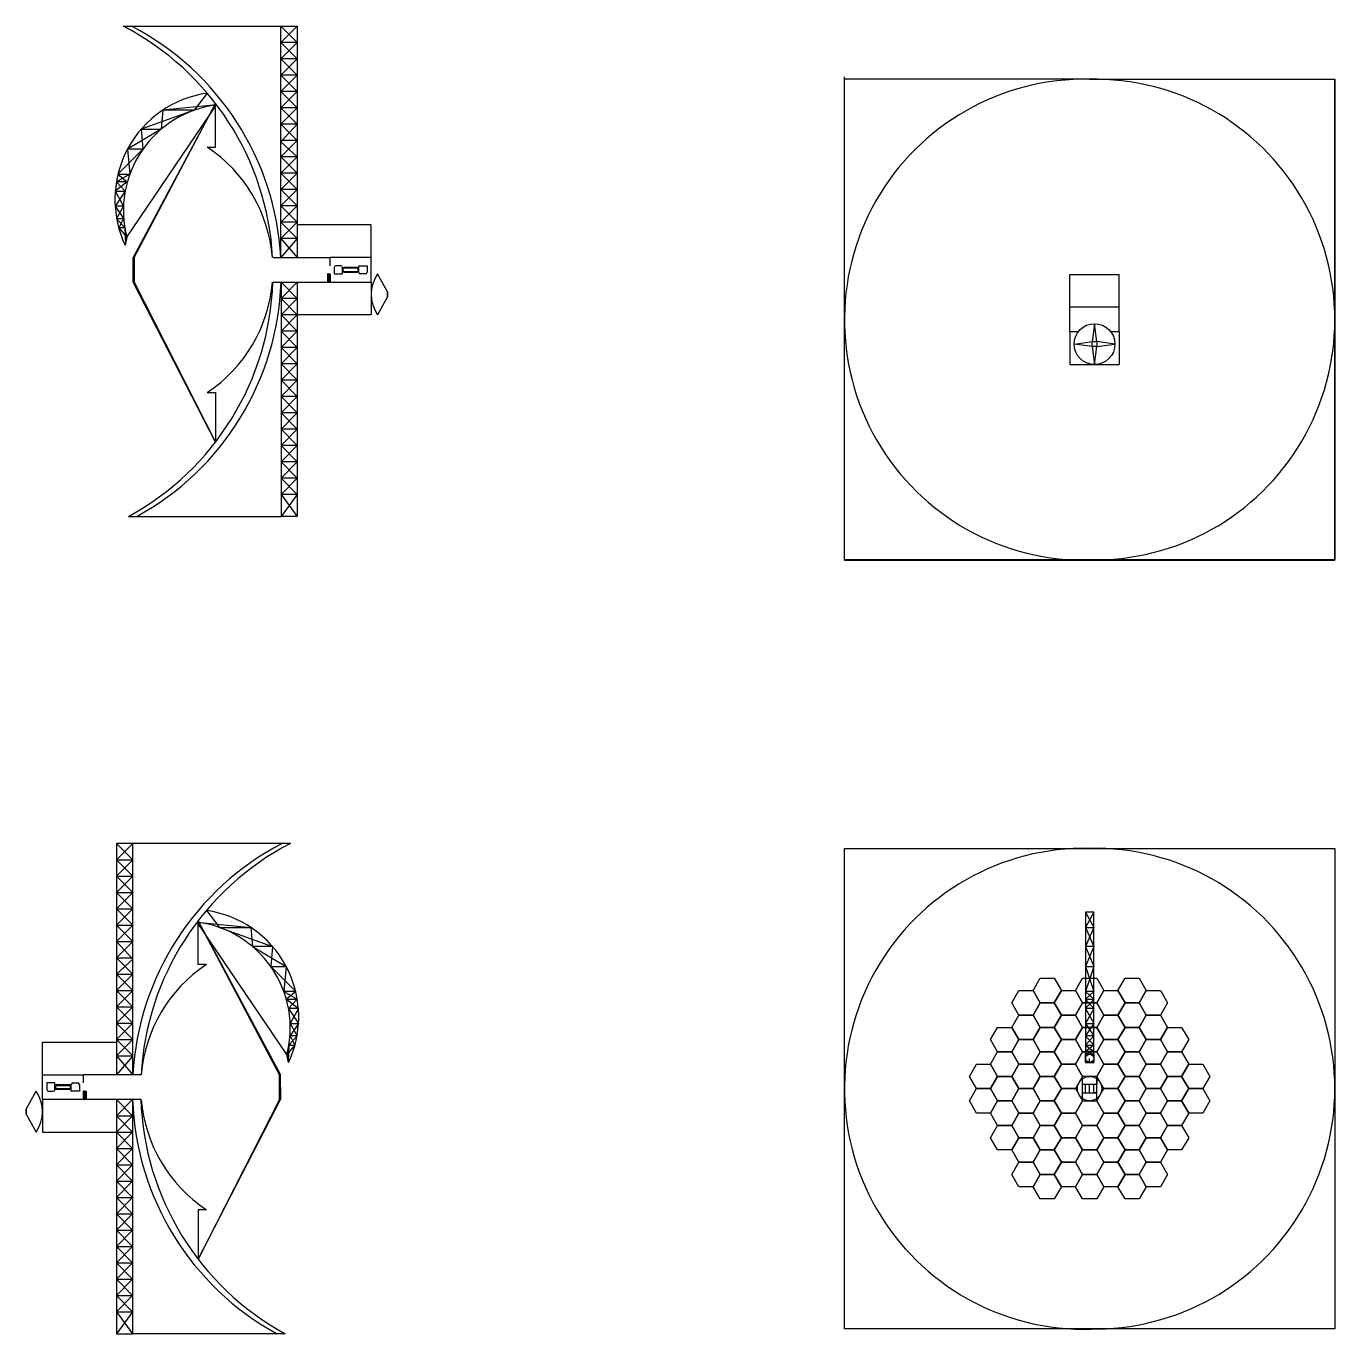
# Model space of a CAD drawing. Header units: inches. Extents: x -429 to 223, y -41 to 545.
# Drawn here: x 22.4 to 102.5, y 464.8 to 544.8 of the extents above; entities that cross this region are included whole.
import ezdxf

# ---------------------------------------------------------------- set-up
doc = ezdxf.new("R2010")
doc.units = ezdxf.units.IN
doc.header["$MEASUREMENT"] = 0

msp = doc.modelspace()

# ---------------------------------------------------------------- linework, layer by layer
for p, q in [((28.363, 544.771), (28.863, 544.771)), ((28.863, 544.771), (37.996, 544.771)), ((37.996, 530.616), (37.996, 544.771)), ((37.996, 544.771), (38.996, 544.771)), ((38.996, 543.771), (37.996, 544.771)), ((38.996, 544.771), (37.996, 543.771)), ((38.996, 544.771), (38.996, 530.616)), ((38.996, 544.771), (38.996, 543.771)), ((38.996, 543.771), (37.996, 543.771)), ((37.996, 543.771), (38.996, 542.771)), ((38.996, 543.771), (37.996, 542.771)), ((38.996, 542.771), (37.996, 542.771)), ((38.996, 542.771), (37.996, 541.771)), ((37.996, 542.771), (38.996, 541.771)), ((38.996, 542.771), (38.996, 542.771)), ((38.996, 541.771), (37.996, 541.771)), ((37.996, 541.771), (38.996, 540.771)), ((38.996, 541.771), (37.996, 540.771)), ((72.483, 512.093), (72.483, 541.52)), ((72.483, 512.12), (72.483, 541.52)), ((87.483, 541.52), (72.483, 541.52)), ((72.484, 541.37), (72.484, 541.67)), ((87.483, 541.52), (102.483, 541.52)), ((102.483, 512.093), (102.483, 541.52)), ((102.483, 541.52), (102.483, 512.12)), ((33.497, 540.67), (32.695, 539.628)), ((38.996, 540.771), (37.996, 540.771)), ((38.996, 540.771), (37.996, 539.771)), ((37.996, 540.771), (38.996, 539.771)), ((28.57, 531.862), (34.072, 539.953)), ((34.001, 540.046), (28.972, 530.616)), ((29.032, 530.616), (34.001, 540.046)), ((34.072, 539.953), (30.77, 539.628)), ((34.001, 537.366), (34.001, 540.046)), ((38.996, 539.771), (37.996, 539.771)), ((37.996, 539.771), (38.996, 538.771)), ((38.996, 539.771), (37.996, 538.771)), ((32.695, 539.628), (29.457, 538.47)), ((30.77, 539.628), (30.68, 538.47)), ((32.695, 539.628), (30.77, 539.628)), ((30.68, 538.47), (28.616, 537.244)), ((29.457, 538.47), (30.68, 538.47)), ((29.457, 538.47), (29.556, 537.244)), ((30.68, 538.47), (30.68, 538.47)), ((38.996, 538.771), (37.996, 538.771)), ((38.996, 538.771), (37.996, 537.693)), ((37.996, 538.771), (37.996, 538.771)), ((37.996, 538.771), (38.996, 537.771)), ((29.556, 537.244), (28.034, 535.708)), ((29.556, 537.244), (28.616, 537.244)), ((28.616, 537.244), (28.755, 535.708)), ((33.501, 537.366), (34.001, 537.366)), ((38.996, 537.771), (37.996, 537.771)), ((38.996, 537.771), (37.996, 536.771)), ((37.996, 537.693), (38.996, 536.771)), ((38.996, 536.771), (37.996, 536.771)), ((38.996, 536.771), (37.996, 535.771)), ((37.996, 536.771), (38.996, 535.771)), ((28.755, 535.708), (27.939, 535.239)), ((28.034, 535.708), (28.755, 535.708)), ((28.034, 535.708), (28.605, 535.239)), ((38.996, 535.771), (37.996, 535.771)), ((37.996, 535.771), (38.996, 534.771)), ((38.996, 535.771), (37.996, 534.771)), ((28.605, 535.239), (27.87, 534.667)), ((28.605, 535.239), (27.939, 535.239)), ((27.939, 535.239), (28.472, 534.667)), ((28.472, 534.667), (27.863, 533.756)), ((27.87, 534.667), (28.472, 534.667)), ((27.87, 534.667), (28.37, 533.756)), ((38.996, 534.771), (37.996, 534.771)), ((38.996, 534.771), (37.996, 533.771)), ((37.996, 534.771), (38.996, 533.771)), ((28.37, 533.756), (27.863, 533.756)), ((27.863, 533.756), (28.382, 533.001)), ((28.37, 533.756), (27.954, 533.001)), ((38.996, 533.771), (37.996, 533.771)), ((37.996, 533.771), (38.996, 532.771)), ((38.996, 533.771), (37.996, 532.771)), ((27.954, 533.001), (28.382, 533.001)), ((27.954, 533.001), (28.451, 532.428)), ((28.382, 533.001), (28.084, 532.428)), ((28.451, 532.428), (28.084, 532.428)), ((28.084, 532.428), (28.57, 531.862)), ((28.451, 532.428), (28.492, 531.46)), ((38.996, 532.771), (37.996, 532.771)), ((38.996, 532.771), (37.996, 531.771)), ((37.996, 532.771), (38.996, 531.771)), ((43.521, 532.616), (38.996, 532.616)), ((43.521, 530.616), (43.521, 532.616)), ((28.57, 531.862), (28.474, 531.371)), ((28.474, 531.371), (28.57, 531.862)), ((38.996, 531.771), (37.996, 531.771)), ((37.996, 531.771), (38.996, 530.616)), ((38.996, 531.771), (37.996, 530.616)), ((28.972, 529.116), (28.972, 530.616)), ((29.032, 530.616), (28.972, 530.616)), ((37.521, 530.616), (41.021, 530.616)), ((37.521, 530.616), (41.021, 530.616)), ((41.021, 530.116), (41.021, 530.616)), ((43.521, 530.616), (41.021, 530.616)), ((41.671, 530.116), (41.371, 530.116)), ((42.771, 529.716), (42.771, 530.116)), ((42.771, 530.116), (43.271, 530.116)), ((43.271, 530.116), (43.271, 529.716)), ((43.521, 529.116), (43.521, 530.616)), ((43.521, 530.616), (43.521, 530.616)), ((28.972, 529.866), (28.972, 529.116)), ((40.911, 529.616), (40.861, 529.616)), ((40.861, 529.616), (40.861, 529.116)), ((40.911, 529.116), (40.911, 529.616)), ((40.911, 529.141), (40.911, 529.591)), ((40.936, 529.616), (40.986, 529.616)), ((40.936, 529.151), (40.936, 529.581)), ((40.946, 529.591), (40.976, 529.591)), ((40.986, 529.581), (40.986, 529.151)), ((41.011, 529.591), (41.011, 529.141)), ((41.021, 529.116), (41.021, 529.616)), ((41.271, 530.016), (41.271, 529.616)), ((41.271, 529.616), (41.771, 529.616)), ((41.771, 529.616), (41.771, 530.016)), ((41.771, 529.866), (41.771, 530.016)), ((41.771, 529.816), (41.771, 529.916)), ((41.821, 529.816), (41.821, 529.916)), ((41.821, 529.866), (41.821, 529.916)), ((42.671, 530.016), (41.871, 530.016)), ((42.671, 529.966), (41.871, 529.966)), ((41.871, 529.766), (42.671, 529.766)), ((41.871, 529.716), (42.671, 529.716)), ((42.721, 529.816), (42.721, 529.916)), ((42.771, 529.816), (42.771, 529.916)), ((43.171, 529.616), (42.871, 529.616)), ((43.271, 529.866), (43.271, 529.716)), ((43.914, 529.616), (43.911, 529.616)), ((44.525, 528.516), (43.911, 529.616)), ((44.524, 528.516), (43.914, 529.616)), ((86.28, 527.57), (86.28, 529.57)), ((86.28, 529.57), (89.28, 529.57)), ((89.28, 527.57), (89.28, 529.57)), ((28.972, 529.116), (29.032, 529.116)), ((34.001, 519.328), (28.972, 529.116)), ((29.022, 529.116), (29.032, 529.116)), ((29.032, 529.116), (34.001, 519.328)), ((37.521, 529.116), (41.021, 529.116)), ((37.521, 529.116), (41.021, 529.116)), ((38.012, 529.116), (38.012, 514.772)), ((38.012, 529.116), (38.996, 528.116)), ((38.996, 529.116), (38.012, 528.116)), ((38.996, 529.116), (38.996, 514.771)), ((38.996, 529.116), (38.996, 528.116)), ((40.861, 529.116), (40.911, 529.116)), ((40.986, 529.116), (40.936, 529.116)), ((40.976, 529.141), (40.946, 529.141)), ((41.021, 529.116), (43.521, 529.116)), ((43.521, 529.116), (43.521, 529.116)), ((43.521, 529.116), (43.521, 527.116)), ((43.521, 529.116), (43.521, 527.116)), ((44.524, 528.216), (44.524, 528.516)), ((44.524, 528.516), (44.525, 528.516)), ((44.525, 528.516), (44.525, 528.216)), ((38.996, 528.116), (38.012, 528.116)), ((38.996, 528.116), (38.012, 527.116)), ((38.012, 528.116), (38.996, 527.116)), ((44.524, 528.216), (43.914, 527.116)), ((44.525, 528.216), (43.914, 527.116)), ((44.525, 528.216), (44.524, 528.216)), ((44.524, 528.216), (44.525, 528.216)), ((38.996, 527.116), (38.012, 527.116)), ((38.012, 527.116), (38.996, 526.116)), ((38.996, 527.116), (38.012, 526.116)), ((43.521, 527.116), (38.996, 527.116)), ((86.28, 526.07), (86.28, 527.57)), ((89.28, 527.57), (86.28, 527.57)), ((87.78, 527.57), (87.78, 527.57)), ((89.28, 526.07), (89.28, 527.57)), ((38.996, 526.116), (38.012, 526.116)), ((38.996, 526.116), (38.012, 525.116)), ((38.012, 526.116), (38.996, 525.116)), ((86.28, 526.07), (86.28, 526.07)), ((86.28, 526.07), (86.28, 524.07)), ((86.78, 526.07), (86.28, 526.07)), ((86.28, 526.07), (86.28, 524.07)), ((87.78, 526.57), (87.63, 525.47)), ((87.93, 525.47), (87.78, 526.57)), ((89.28, 526.07), (88.78, 526.07)), ((89.28, 526.07), (89.28, 526.07)), ((89.28, 526.07), (89.28, 524.07)), ((86.53, 525.32), (87.63, 525.47)), ((87.63, 525.17), (86.53, 525.32)), ((87.63, 525.17), (87.63, 525.47)), ((87.63, 525.47), (87.93, 525.47)), ((87.93, 525.47), (87.93, 525.17)), ((89.03, 525.32), (87.93, 525.47)), ((87.93, 525.17), (89.03, 525.32)), ((38.996, 525.116), (38.012, 525.116)), ((38.012, 525.116), (38.996, 524.116)), ((38.996, 525.116), (38.012, 524.116)), ((87.93, 525.17), (87.63, 525.17)), ((87.63, 525.17), (87.78, 524.07)), ((87.78, 524.07), (87.93, 525.17)), ((38.996, 524.116), (38.012, 524.116)), ((38.996, 524.116), (38.012, 523.116)), ((38.012, 524.116), (38.996, 523.116)), ((86.28, 524.07), (89.28, 524.07)), ((38.996, 523.116), (38.012, 523.116)), ((38.012, 523.116), (38.996, 522.116)), ((38.996, 523.116), (38.012, 522.116)), ((33.501, 522.366), (34.001, 522.366)), ((34.001, 522.366), (34.001, 519.328)), ((38.996, 522.116), (38.012, 522.116)), ((38.996, 522.116), (38.012, 521.116)), ((38.012, 522.116), (38.996, 521.116)), ((38.996, 521.116), (38.012, 521.116)), ((38.012, 521.116), (38.996, 520.116)), ((38.996, 521.116), (38.012, 520.116)), ((38.996, 520.116), (38.012, 520.116)), ((38.996, 520.116), (38.012, 519.116)), ((38.012, 520.116), (38.996, 519.116)), ((38.996, 519.116), (38.012, 519.116)), ((38.012, 519.116), (38.996, 518.116)), ((38.996, 519.116), (38.012, 518.116)), ((38.996, 518.116), (38.012, 518.116)), ((38.996, 518.116), (38.012, 517.116)), ((38.012, 518.116), (38.996, 517.116)), ((38.996, 517.116), (38.012, 517.116)), ((38.012, 517.116), (38.996, 516.116)), ((38.996, 517.116), (38.012, 516.116)), ((38.996, 516.116), (38.012, 516.116)), ((38.012, 516.116), (38.996, 514.771)), ((38.996, 516.116), (38.012, 514.772)), ((28.679, 514.772), (29.179, 514.772)), ((29.179, 514.772), (38.012, 514.772)), ((38.996, 514.771), (38.012, 514.772)), ((102.483, 512.12), (72.483, 512.12)), ((72.483, 512.093), (102.483, 512.093)), ((28.948, 494.771), (27.948, 494.771)), ((27.948, 494.771), (27.948, 480.616)), ((27.948, 494.771), (27.948, 493.771)), ((27.948, 493.771), (28.948, 494.771)), ((27.948, 494.771), (28.948, 493.771)), ((38.081, 494.771), (28.948, 494.771)), ((28.948, 480.616), (28.948, 494.771)), ((38.581, 494.771), (38.081, 494.771)), ((72.483, 465.071), (72.483, 494.471)), ((72.483, 494.471), (87.483, 494.471)), ((87.483, 494.471), (102.483, 494.471)), ((102.483, 494.471), (102.483, 465.071)), ((27.948, 493.771), (28.948, 493.771)), ((28.948, 493.771), (27.948, 492.771)), ((27.948, 493.771), (28.948, 492.771)), ((27.948, 492.771), (28.948, 492.771)), ((27.948, 492.771), (27.948, 492.771)), ((27.948, 492.771), (28.948, 491.771)), ((28.948, 492.771), (27.948, 491.771)), ((27.948, 491.771), (28.948, 491.771)), ((28.948, 491.771), (27.948, 490.771)), ((27.948, 491.771), (28.948, 490.771)), ((27.948, 490.771), (28.948, 490.771)), ((27.948, 490.771), (28.948, 489.771)), ((28.948, 490.771), (27.948, 489.771)), ((32.944, 487.366), (32.944, 490.046)), ((37.912, 480.616), (32.944, 490.046)), ((32.944, 490.046), (37.972, 480.616)), ((33.447, 490.67), (34.249, 489.628)), ((87.733, 490.566), (87.233, 490.566)), ((87.233, 490.566), (87.233, 482.048)), ((87.733, 490.566), (87.233, 489.628)), ((87.233, 490.566), (87.733, 489.628)), ((87.733, 482.048), (87.733, 490.566)), ((27.948, 489.771), (28.948, 489.771)), ((28.948, 489.771), (27.948, 488.771)), ((27.948, 489.771), (28.948, 488.771)), ((32.873, 489.953), (36.174, 489.628)), ((38.374, 481.862), (32.873, 489.953)), ((34.249, 489.628), (36.174, 489.628)), ((34.249, 489.628), (37.487, 488.47)), ((36.174, 489.628), (36.264, 488.47)), ((87.233, 489.628), (87.733, 489.628)), ((87.233, 489.628), (87.733, 488.47)), ((87.733, 489.628), (87.233, 488.47)), ((27.948, 488.771), (28.948, 488.771)), ((27.948, 488.771), (28.948, 487.693)), ((28.948, 488.771), (27.948, 487.771)), ((28.948, 488.771), (28.948, 488.771)), ((37.487, 488.47), (36.264, 488.47)), ((36.264, 488.47), (36.264, 488.47)), ((36.264, 488.47), (38.328, 487.244)), ((37.487, 488.47), (37.388, 487.244)), ((87.733, 488.47), (87.233, 488.47)), ((87.733, 488.47), (87.233, 487.244)), ((87.233, 488.47), (87.733, 487.244)), ((27.948, 487.771), (28.948, 487.771)), ((27.948, 487.771), (28.948, 486.771)), ((28.948, 487.693), (27.948, 486.771)), ((33.444, 487.366), (32.944, 487.366)), ((37.388, 487.244), (38.328, 487.244)), ((37.388, 487.244), (38.91, 485.708)), ((38.328, 487.244), (38.19, 485.708)), ((87.233, 487.244), (87.733, 487.244)), ((87.233, 487.244), (87.733, 485.708)), ((87.733, 487.244), (87.233, 485.708)), ((27.948, 486.771), (28.948, 486.771)), ((27.948, 486.771), (28.948, 485.771)), ((28.948, 486.771), (27.948, 485.771)), ((27.948, 485.771), (28.948, 485.771)), ((28.948, 485.771), (27.948, 484.771)), ((27.948, 485.771), (28.948, 484.771)), ((38.91, 485.708), (38.19, 485.708)), ((38.19, 485.708), (39.006, 485.239)), ((38.91, 485.708), (38.34, 485.239)), ((38.34, 485.239), (39.006, 485.239)), ((38.34, 485.239), (39.075, 484.667)), ((39.006, 485.239), (38.472, 484.667)), ((87.733, 485.708), (87.233, 485.708)), ((87.733, 485.708), (87.233, 485.239)), ((87.233, 485.708), (87.733, 485.239)), ((87.233, 485.239), (87.733, 485.239)), ((87.233, 485.239), (87.733, 484.667)), ((87.733, 485.239), (87.233, 484.667)), ((27.948, 484.771), (28.948, 484.771)), ((27.948, 484.771), (28.948, 483.771)), ((28.948, 484.771), (27.948, 483.771)), ((39.075, 484.667), (38.472, 484.667)), ((38.472, 484.667), (39.081, 483.756)), ((39.075, 484.667), (38.574, 483.756)), ((87.733, 484.667), (87.233, 484.667)), ((87.733, 484.667), (87.233, 483.756)), ((87.233, 484.667), (87.733, 483.756)), ((27.948, 483.771), (28.948, 483.771)), ((28.948, 483.771), (27.948, 482.771)), ((27.948, 483.771), (28.948, 482.771)), ((39.081, 483.756), (38.562, 483.001)), ((38.574, 483.756), (39.081, 483.756)), ((38.574, 483.756), (38.99, 483.001)), ((87.233, 483.756), (87.733, 483.756)), ((87.233, 483.756), (87.733, 483.001)), ((87.733, 483.756), (87.233, 483.001)), ((38.99, 483.001), (38.494, 482.428)), ((38.99, 483.001), (38.562, 483.001)), ((38.562, 483.001), (38.86, 482.428)), ((87.733, 483.001), (87.233, 483.001)), ((87.733, 483.001), (87.233, 482.428)), ((87.233, 483.001), (87.733, 482.428)), ((23.424, 480.616), (23.424, 482.616)), ((23.424, 482.616), (27.948, 482.616)), ((27.948, 482.771), (28.948, 482.771)), ((27.948, 482.771), (28.948, 481.771)), ((28.948, 482.771), (27.948, 481.771)), ((38.86, 482.428), (38.374, 481.862)), ((38.494, 482.428), (38.453, 481.46)), ((38.494, 482.428), (38.86, 482.428)), ((87.233, 482.428), (87.733, 482.428)), ((87.233, 482.428), (87.733, 482.048)), ((87.733, 482.428), (87.233, 482.048)), ((87.733, 482.048), (87.233, 482.048)), ((87.733, 482.048), (87.233, 481.871)), ((87.233, 481.871), (87.233, 482.048)), ((87.233, 482.048), (87.733, 481.871)), ((87.733, 481.871), (87.733, 482.048)), ((87.733, 482.048), (87.733, 482.048)), ((27.948, 481.771), (28.948, 481.771)), ((28.948, 481.771), (27.948, 480.616)), ((27.948, 481.771), (28.948, 480.616)), ((38.374, 481.862), (38.47, 481.371)), ((38.47, 481.371), (38.374, 481.862)), ((87.233, 481.371), (87.233, 481.871)), ((87.233, 481.871), (87.733, 481.871)), ((87.233, 481.621), (87.233, 481.371)), ((87.733, 481.371), (87.233, 481.371)), ((87.233, 481.371), (87.733, 481.371)), ((87.483, 481.371), (87.483, 481.621)), ((87.483, 481.371), (87.733, 481.371)), ((87.733, 481.871), (87.733, 481.371)), ((23.424, 479.116), (23.424, 480.616)), ((23.424, 480.616), (25.924, 480.616)), ((23.424, 480.616), (23.424, 480.616)), ((29.424, 480.616), (25.924, 480.616)), ((25.924, 480.116), (25.924, 480.616)), ((29.424, 480.616), (25.924, 480.616)), ((37.912, 480.616), (37.972, 480.616)), ((37.972, 479.116), (37.972, 480.616)), ((87.05, 479.021), (87.05, 480.521)), ((87.916, 479.021), (87.916, 480.521)), ((87.916, 480.521), (87.916, 480.021)), ((22.419, 478.516), (23.033, 479.616)), ((22.421, 478.516), (23.03, 479.616)), ((23.03, 479.616), (23.033, 479.616)), ((24.174, 480.116), (23.674, 480.116)), ((23.674, 480.116), (23.674, 479.716)), ((23.674, 479.866), (23.674, 479.716)), ((23.774, 479.616), (24.074, 479.616)), ((24.174, 479.716), (24.174, 480.116)), ((24.174, 479.816), (24.174, 479.916)), ((24.224, 479.816), (24.224, 479.916)), ((24.274, 480.016), (25.074, 480.016)), ((24.274, 479.966), (25.074, 479.966)), ((25.074, 479.766), (24.274, 479.766)), ((25.074, 479.716), (24.274, 479.716)), ((25.124, 479.816), (25.124, 479.916)), ((25.124, 479.866), (25.124, 479.916)), ((25.174, 479.616), (25.174, 480.016)), ((25.174, 479.866), (25.174, 480.016)), ((25.174, 479.816), (25.174, 479.916)), ((25.674, 479.616), (25.174, 479.616)), ((25.274, 480.116), (25.574, 480.116)), ((25.674, 480.016), (25.674, 479.616)), ((25.924, 479.116), (25.924, 479.616)), ((25.934, 479.591), (25.934, 479.141)), ((26.009, 479.616), (25.959, 479.616)), ((25.959, 479.581), (25.959, 479.151)), ((25.999, 479.591), (25.969, 479.591)), ((26.009, 479.151), (26.009, 479.581)), ((26.034, 479.116), (26.034, 479.616)), ((26.034, 479.616), (26.084, 479.616)), ((26.034, 479.141), (26.034, 479.591)), ((26.084, 479.616), (26.084, 479.116)), ((37.972, 479.866), (37.972, 479.116)), ((87.916, 480.021), (87.05, 480.021)), ((87.233, 479.521), (87.233, 480.021)), ((87.483, 479.521), (87.483, 480.021)), ((87.733, 479.521), (87.733, 480.021)), ((25.924, 479.116), (23.424, 479.116)), ((23.424, 479.116), (23.424, 479.116)), ((23.424, 479.116), (23.424, 477.116)), ((23.424, 479.116), (23.424, 477.116)), ((29.424, 479.116), (25.924, 479.116)), ((29.424, 479.116), (25.924, 479.116)), ((25.959, 479.116), (26.009, 479.116)), ((25.969, 479.141), (25.999, 479.141)), ((26.084, 479.116), (26.034, 479.116)), ((27.948, 479.116), (27.948, 464.771)), ((27.948, 479.116), (27.948, 478.116)), ((28.932, 479.116), (27.948, 478.116)), ((27.948, 479.116), (28.932, 478.116)), ((28.932, 479.116), (28.932, 464.772)), ((37.912, 479.116), (32.944, 469.328)), ((32.944, 469.328), (37.972, 479.116)), ((37.922, 479.116), (37.912, 479.116)), ((37.972, 479.116), (37.912, 479.116)), ((87.05, 479.021), (87.05, 479.521)), ((87.05, 479.521), (87.916, 479.521)), ((87.05, 479.521), (87.233, 479.521)), ((87.916, 479.521), (87.733, 479.521)), ((22.421, 478.516), (22.419, 478.516)), ((22.419, 478.516), (22.419, 478.216)), ((22.419, 478.216), (22.421, 478.216)), ((22.421, 478.216), (22.419, 478.216)), ((22.419, 478.216), (23.03, 477.116)), ((22.421, 478.216), (22.421, 478.516)), ((22.421, 478.216), (23.03, 477.116)), ((27.948, 478.116), (28.932, 478.116)), ((27.948, 478.116), (28.932, 477.116)), ((28.932, 478.116), (27.948, 477.116)), ((23.424, 477.116), (27.948, 477.116)), ((27.948, 477.116), (28.932, 477.116)), ((28.932, 477.116), (27.948, 476.116)), ((27.948, 477.116), (28.932, 476.116)), ((27.948, 476.116), (28.932, 476.116)), ((27.948, 476.116), (28.932, 475.116)), ((28.932, 476.116), (27.948, 475.116)), ((27.948, 475.116), (28.932, 475.116)), ((28.932, 475.116), (27.948, 474.116)), ((27.948, 475.116), (28.932, 474.116)), ((27.948, 474.116), (28.932, 474.116)), ((27.948, 474.116), (28.932, 473.116)), ((28.932, 474.116), (27.948, 473.116)), ((27.948, 473.116), (28.932, 473.116)), ((28.932, 473.116), (27.948, 472.116)), ((27.948, 473.116), (28.932, 472.116)), ((27.948, 472.116), (28.932, 472.116)), ((27.948, 472.116), (28.932, 471.116)), ((28.932, 472.116), (27.948, 471.116)), ((33.444, 472.366), (32.944, 472.366)), ((32.944, 472.366), (32.944, 469.328)), ((27.948, 471.116), (28.932, 471.116)), ((28.932, 471.116), (27.948, 470.116)), ((27.948, 471.116), (28.932, 470.116)), ((27.948, 470.116), (28.932, 470.116)), ((27.948, 470.116), (28.932, 469.116)), ((28.932, 470.116), (27.948, 469.116)), ((27.948, 469.116), (28.932, 469.116)), ((28.932, 469.116), (27.948, 468.116)), ((27.948, 469.116), (28.932, 468.116)), ((27.948, 468.116), (28.932, 468.116)), ((27.948, 468.116), (28.932, 467.116)), ((28.932, 468.116), (27.948, 467.116)), ((27.948, 467.116), (28.932, 467.116)), ((28.932, 467.116), (27.948, 466.116)), ((27.948, 467.116), (28.932, 466.116)), ((27.948, 466.116), (28.932, 466.116)), ((28.932, 466.116), (27.948, 464.771)), ((27.948, 466.116), (28.932, 464.772)), ((27.948, 464.771), (28.932, 464.772)), ((37.765, 464.772), (28.932, 464.772)), ((38.265, 464.772), (37.765, 464.772)), ((102.483, 465.071), (72.483, 465.071))]:
    msp.add_line(p, q)
for points in [[(85.751, 485.77), (85.318, 485.02), (84.452, 485.02), (84.019, 485.77), (84.452, 486.52), (85.318, 486.52)], [(88.349, 485.77), (87.916, 485.02), (87.05, 485.02), (86.617, 485.77), (87.05, 486.52), (87.916, 486.52)], [(90.947, 485.77), (90.514, 485.02), (89.648, 485.02), (89.215, 485.77), (89.648, 486.52), (90.514, 486.52)], [(84.452, 485.02), (84.019, 484.27), (83.153, 484.27), (82.72, 485.02), (83.153, 485.77), (84.019, 485.77)], [(87.05, 485.02), (86.617, 484.27), (85.751, 484.27), (85.318, 485.02), (85.751, 485.77), (86.617, 485.77)], [(89.648, 485.02), (89.215, 484.27), (88.349, 484.27), (87.916, 485.02), (88.349, 485.77), (89.215, 485.77)], [(92.246, 485.02), (91.813, 484.27), (90.947, 484.27), (90.514, 485.02), (90.947, 485.77), (91.813, 485.77)], [(85.751, 484.27), (85.318, 483.52), (84.452, 483.52), (84.019, 484.27), (84.452, 485.02), (85.318, 485.02)], [(88.349, 484.27), (87.916, 483.52), (87.05, 483.52), (86.617, 484.27), (87.05, 485.02), (87.916, 485.02)], [(90.947, 484.27), (90.514, 483.52), (89.648, 483.52), (89.215, 484.27), (89.648, 485.02), (90.514, 485.02)], [(84.452, 483.52), (84.019, 482.77), (83.153, 482.77), (82.72, 483.52), (83.153, 484.27), (84.019, 484.27)], [(87.05, 483.52), (86.617, 482.77), (85.751, 482.77), (85.318, 483.52), (85.751, 484.27), (86.617, 484.27)], [(89.648, 483.52), (89.215, 482.77), (88.349, 482.77), (87.916, 483.52), (88.349, 484.27), (89.215, 484.27)], [(92.246, 483.52), (91.813, 482.77), (90.947, 482.77), (90.514, 483.52), (90.947, 484.27), (91.813, 484.27)], [(83.153, 482.77), (82.72, 482.02), (81.854, 482.02), (81.421, 482.77), (81.854, 483.52), (82.72, 483.52)], [(85.751, 482.77), (85.318, 482.02), (84.452, 482.02), (84.019, 482.77), (84.452, 483.52), (85.318, 483.52)], [(88.349, 482.77), (87.916, 482.02), (87.05, 482.02), (86.617, 482.77), (87.05, 483.52), (87.916, 483.52)], [(90.947, 482.77), (90.514, 482.02), (89.648, 482.02), (89.215, 482.77), (89.648, 483.52), (90.514, 483.52)], [(93.545, 482.77), (93.112, 482.02), (92.246, 482.02), (91.813, 482.77), (92.246, 483.52), (93.112, 483.52)], [(83.153, 481.27), (82.72, 480.521), (81.854, 480.521), (81.421, 481.27), (81.854, 482.02), (82.72, 482.02)], [(84.452, 482.02), (84.019, 481.27), (83.153, 481.27), (82.72, 482.02), (83.153, 482.77), (84.019, 482.77)], [(85.751, 481.27), (85.318, 480.521), (84.452, 480.521), (84.019, 481.27), (84.452, 482.02), (85.318, 482.02)], [(87.05, 482.02), (86.617, 481.27), (85.751, 481.27), (85.318, 482.02), (85.751, 482.77), (86.617, 482.77)], [(88.349, 481.27), (87.916, 480.521), (87.05, 480.521), (86.617, 481.27), (87.05, 482.02), (87.916, 482.02)], [(89.648, 482.02), (89.215, 481.27), (88.349, 481.27), (87.916, 482.02), (88.349, 482.77), (89.215, 482.77)], [(90.947, 481.27), (90.514, 480.521), (89.648, 480.521), (89.215, 481.27), (89.648, 482.02), (90.514, 482.02)], [(92.246, 482.02), (91.813, 481.27), (90.947, 481.27), (90.514, 482.02), (90.947, 482.77), (91.813, 482.77)], [(93.545, 481.27), (93.112, 480.521), (92.246, 480.521), (91.813, 481.27), (92.246, 482.02), (93.112, 482.02)], [(81.854, 480.521), (81.421, 479.771), (80.555, 479.771), (80.122, 480.521), (80.555, 481.27), (81.421, 481.27)], [(84.452, 480.521), (84.019, 479.771), (83.153, 479.771), (82.72, 480.521), (83.153, 481.27), (84.019, 481.27)], [(87.05, 480.521), (86.617, 479.771), (85.751, 479.771), (85.318, 480.521), (85.751, 481.27), (86.617, 481.27)], [(89.648, 480.521), (89.215, 479.771), (88.349, 479.771), (87.916, 480.521), (88.349, 481.27), (89.215, 481.27)], [(92.246, 480.521), (91.813, 479.771), (90.947, 479.771), (90.514, 480.521), (90.947, 481.27), (91.813, 481.27)], [(94.844, 480.521), (94.411, 479.771), (93.545, 479.771), (93.112, 480.521), (93.545, 481.27), (94.411, 481.27)], [(83.153, 479.771), (82.72, 479.021), (81.854, 479.021), (81.421, 479.771), (81.854, 480.521), (82.72, 480.521)], [(85.751, 479.771), (85.318, 479.021), (84.452, 479.021), (84.019, 479.771), (84.452, 480.521), (85.318, 480.521)], [(90.947, 479.771), (90.514, 479.021), (89.648, 479.021), (89.215, 479.771), (89.648, 480.521), (90.514, 480.521)], [(93.545, 479.771), (93.112, 479.021), (92.246, 479.021), (91.813, 479.771), (92.246, 480.521), (93.112, 480.521)], [(81.854, 479.021), (81.421, 478.271), (80.555, 478.271), (80.122, 479.021), (80.555, 479.771), (81.421, 479.771)], [(84.452, 479.021), (84.019, 478.271), (83.153, 478.271), (82.72, 479.021), (83.153, 479.771), (84.019, 479.771)], [(87.05, 479.021), (86.617, 478.271), (85.751, 478.271), (85.318, 479.021), (85.751, 479.771), (86.617, 479.771)], [(89.648, 479.021), (89.215, 478.271), (88.349, 478.271), (87.916, 479.021), (88.349, 479.771), (89.215, 479.771)], [(92.246, 479.021), (91.813, 478.271), (90.947, 478.271), (90.514, 479.021), (90.947, 479.771), (91.813, 479.771)], [(94.844, 479.021), (94.411, 478.271), (93.545, 478.271), (93.112, 479.021), (93.545, 479.771), (94.411, 479.771)], [(83.153, 478.271), (82.72, 477.521), (81.854, 477.521), (81.421, 478.271), (81.854, 479.021), (82.72, 479.021)], [(85.751, 478.271), (85.318, 477.521), (84.452, 477.521), (84.019, 478.271), (84.452, 479.021), (85.318, 479.021)], [(88.349, 478.271), (87.916, 477.521), (87.05, 477.521), (86.617, 478.271), (87.05, 479.021), (87.916, 479.021)], [(90.947, 478.271), (90.514, 477.521), (89.648, 477.521), (89.215, 478.271), (89.648, 479.021), (90.514, 479.021)], [(93.545, 478.271), (93.112, 477.521), (92.246, 477.521), (91.813, 478.271), (92.246, 479.021), (93.112, 479.021)], [(84.452, 477.521), (84.019, 476.771), (83.153, 476.771), (82.72, 477.521), (83.153, 478.271), (84.019, 478.271)], [(87.05, 477.521), (86.617, 476.771), (85.751, 476.771), (85.318, 477.521), (85.751, 478.271), (86.617, 478.271)], [(89.648, 477.521), (89.215, 476.771), (88.349, 476.771), (87.916, 477.521), (88.349, 478.271), (89.215, 478.271)], [(92.246, 477.521), (91.813, 476.771), (90.947, 476.771), (90.514, 477.521), (90.947, 478.271), (91.813, 478.271)], [(83.153, 476.771), (82.72, 476.021), (81.854, 476.021), (81.421, 476.771), (81.854, 477.521), (82.72, 477.521)], [(85.751, 476.771), (85.318, 476.021), (84.452, 476.021), (84.019, 476.771), (84.452, 477.521), (85.318, 477.521)], [(88.349, 476.771), (87.916, 476.021), (87.05, 476.021), (86.617, 476.771), (87.05, 477.521), (87.916, 477.521)], [(90.947, 476.771), (90.514, 476.021), (89.648, 476.021), (89.215, 476.771), (89.648, 477.521), (90.514, 477.521)], [(93.545, 476.771), (93.112, 476.021), (92.246, 476.021), (91.813, 476.771), (92.246, 477.521), (93.112, 477.521)], [(84.452, 476.021), (84.019, 475.271), (83.153, 475.271), (82.72, 476.021), (83.153, 476.771), (84.019, 476.771)], [(87.05, 476.021), (86.617, 475.271), (85.751, 475.271), (85.318, 476.021), (85.751, 476.771), (86.617, 476.771)], [(89.648, 476.021), (89.215, 475.271), (88.349, 475.271), (87.916, 476.021), (88.349, 476.771), (89.215, 476.771)], [(92.246, 476.021), (91.813, 475.271), (90.947, 475.271), (90.514, 476.021), (90.947, 476.771), (91.813, 476.771)], [(85.751, 475.271), (85.318, 474.521), (84.452, 474.521), (84.019, 475.271), (84.452, 476.021), (85.318, 476.021)], [(88.349, 475.271), (87.916, 474.521), (87.05, 474.521), (86.617, 475.271), (87.05, 476.021), (87.916, 476.021)], [(90.947, 475.271), (90.514, 474.521), (89.648, 474.521), (89.215, 475.271), (89.648, 476.021), (90.514, 476.021)], [(84.452, 474.521), (84.019, 473.771), (83.153, 473.771), (82.72, 474.521), (83.153, 475.271), (84.019, 475.271)], [(87.05, 474.521), (86.617, 473.771), (85.751, 473.771), (85.318, 474.521), (85.751, 475.271), (86.617, 475.271)], [(89.648, 474.521), (89.215, 473.771), (88.349, 473.771), (87.916, 474.521), (88.349, 475.271), (89.215, 475.271)], [(92.246, 474.521), (91.813, 473.771), (90.947, 473.771), (90.514, 474.521), (90.947, 475.271), (91.813, 475.271)], [(85.751, 473.771), (85.318, 473.021), (84.452, 473.021), (84.019, 473.771), (84.452, 474.521), (85.318, 474.521)], [(88.349, 473.771), (87.916, 473.021), (87.05, 473.021), (86.617, 473.771), (87.05, 474.521), (87.916, 474.521)], [(90.947, 473.771), (90.514, 473.021), (89.648, 473.021), (89.215, 473.771), (89.648, 474.521), (90.514, 474.521)]]:
    msp.add_lwpolyline(points, close=True)
for centre, radius in [((87.78, 525.32), 1.25), ((87.483, 481.621), 0.25), ((87.483, 479.771), 0.75)]:
    msp.add_circle(centre, radius)
for centre, radius, start, end in [((20.522, 529.687), 17, 3.13273, 62.53094), ((21.022, 529.687), 17, 3.13273, 62.53094), ((87.197, 526.808), 14.715, 88.88837, 273.42653), ((87.78, 526.82), 14.703, 268.84255, 91.15745), ((34.42, 534.165), 6.57, 98.07231, 205.17577), ((34.885, 533.486), 6.521, 97.1799, 194.4236), ((28.514, 529.866), 9.006, 4.77686, 56.38262), ((57.152, 529.866), 28.13, 178.4722, 181.5278), ((41.371, 530.016), 0.1, 90, 180), ((41.671, 530.016), 0.1, 0, 90), ((40.936, 529.591), 0.025, 90, 180), ((40.946, 529.581), 0.01, 90, 180), ((40.976, 529.581), 0.01, 0, 90), ((40.986, 529.591), 0.025, 0, 90), ((41.871, 529.916), 0.1, 90, 180), ((41.871, 529.816), 0.1, 180, 270), ((41.871, 529.916), 0.05, 90, 180), ((41.871, 529.816), 0.05, 180, 270), ((42.671, 529.916), 0.1, 0, 90), ((42.671, 529.916), 0.05, 0, 90), ((42.671, 529.816), 0.1, 270, 0), ((42.671, 529.816), 0.05, 270, 0), ((42.871, 529.716), 0.1, 180, 270), ((43.171, 529.716), 0.1, 270, 0), ((45.716, 528.366), 2.195, 145.29404, 214.70596), ((45.719, 528.366), 2.195, 145.29404, 214.70596), ((20.522, 529.687), 17, 298.67592, 358.0753), ((21.022, 529.687), 17, 298.67592, 358.0753), ((28.514, 529.866), 9.006, 303.61738, 355.22314), ((40.936, 529.141), 0.025, 180, 270), ((40.946, 529.151), 0.01, 180, 270), ((40.976, 529.151), 0.01, 270, 0), ((40.986, 529.141), 0.025, 270, 0), ((45.923, 479.687), 17, 117.46906, 176.86727), ((46.423, 479.687), 17, 117.46906, 176.86727), ((87.197, 479.759), 14.715, 88.88837, 273.42653), ((87.78, 479.771), 14.703, 268.84255, 91.15745), ((32.524, 484.165), 6.57, 334.82423, 81.92769), ((32.059, 483.486), 6.521, 345.5764, 82.8201), ((38.43, 479.866), 9.006, 123.61738, 175.22314), ((9.792, 479.866), 28.13, 358.4722, 1.5278), ((21.225, 478.366), 2.195, 325.29404, 34.70596), ((21.228, 478.366), 2.195, 325.29404, 34.70596), ((23.774, 479.716), 0.1, 180, 270), ((24.074, 479.716), 0.1, 270, 0), ((24.274, 479.916), 0.1, 90, 180), ((24.274, 479.816), 0.1, 180, 270), ((24.274, 479.916), 0.05, 90, 180), ((24.274, 479.816), 0.05, 180, 270), ((25.074, 479.916), 0.1, 0, 90), ((25.074, 479.916), 0.05, 0, 90), ((25.074, 479.816), 0.1, 270, 0), ((25.074, 479.816), 0.05, 270, 0), ((25.274, 480.016), 0.1, 90, 180), ((25.574, 480.016), 0.1, 0, 90), ((25.959, 479.591), 0.025, 90, 180), ((25.969, 479.581), 0.01, 90, 180), ((25.999, 479.581), 0.01, 0, 90), ((26.009, 479.591), 0.025, 0, 90), ((25.959, 479.141), 0.025, 180, 270), ((25.969, 479.151), 0.01, 180, 270), ((25.999, 479.151), 0.01, 270, 0), ((26.009, 479.141), 0.025, 270, 0), ((45.923, 479.687), 17, 181.9247, 241.32408), ((46.423, 479.687), 17, 181.9247, 241.32408), ((38.43, 479.866), 9.006, 184.77686, 236.38262)]:
    msp.add_arc(centre, radius, start, end)

doc.saveas('drawing.dxf')
